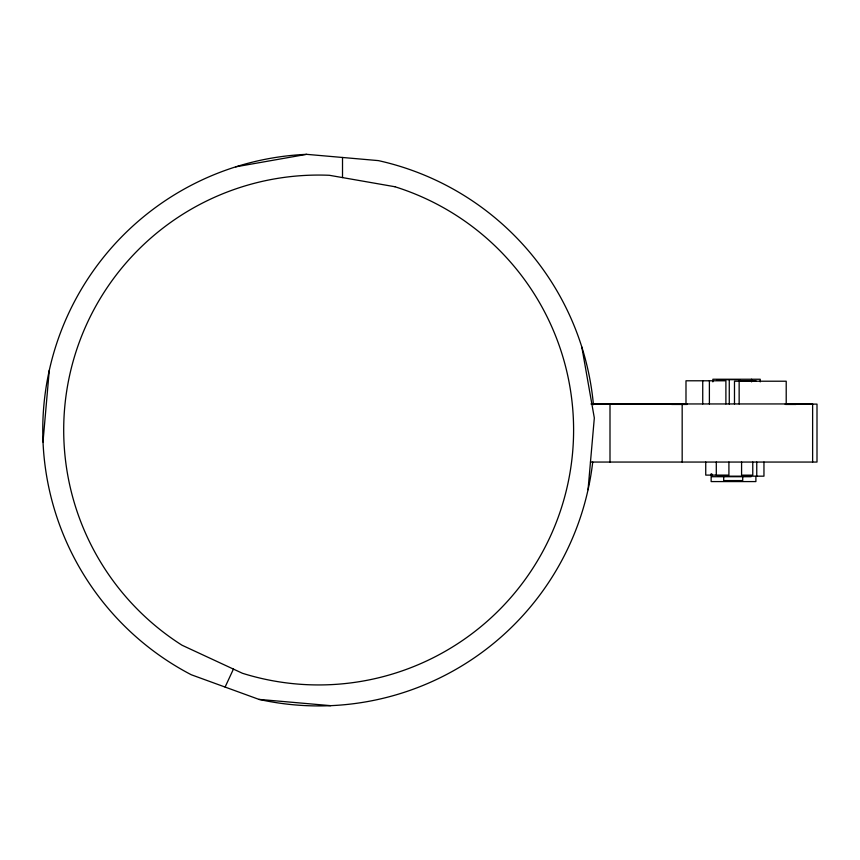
<?xml version="1.0" encoding="UTF-8"?>
<svg xmlns="http://www.w3.org/2000/svg" width="860" height="860" viewBox="0 0 860 860"><rect width="100%" height="100%" fill="white"/><g stroke="black" fill="none" stroke-linecap="round" stroke-linejoin="round"><path stroke-width="1.29" d="M43 442.029L49.278 370.273M588.046 489.727L594.324 417.971L581.822 347.031M225.094 687.065L233.436 669.091M235.694 166.84L306.633 154.338L378.389 160.616A275.931 275.931 0 0 1 593.432 404.705M716.649 379.69L739.826 379.69M738.697 380.958L756.069 380.958M687.215 404.114L590.971 403.963L812.625 403.942L812.625 462.056M785.137 404.114L817 404.114L817 462.056L590.465 462.056M671.95 404.318L686.85 404.318M785.513 404.318L800.853 404.318M671.617 404.447L687.065 404.447M785.556 404.447L796.005 404.447M717.562 476.171L763.959 476.171L763.959 462.056M751.135 476.709L711.951 476.709L711.951 474.043M306.633 154.338A275.931 275.931 0 0 0 191.253 674.745L258.935 699.384L330.692 705.662M786.212 403.942L786.212 381.216L734.483 381.216L734.483 403.942M760.229 381.883L760.229 379.238L712.875 379.238L712.875 381.883M756.757 462.056L756.757 476.171M755.897 476.375L755.897 481.579L711.145 481.579L711.145 473.763M752.769 462.056L752.769 475.161L741.578 475.161L741.578 462.056M751.608 379.238L751.608 381.883M742.717 476.612L742.717 480.579L723.701 480.579L723.701 476.612M739.149 381.216L739.149 403.942M729.269 379.69L729.269 404.006M728.914 462.056L728.914 475.107L705.737 475.107L705.737 462.056M725.894 403.942L725.894 380.786L685.99 380.786L685.99 403.942M716.294 462.056L716.294 475.107M709.392 380.786L709.392 403.942M702.738 380.786L702.738 403.942M682.173 403.942L682.173 462.056M609.998 403.942L609.998 462.056M342.517 157.477L342.517 177.59M592.723 462.078A275.931 275.931 0 0 1 258.935 699.384M394.923 186.738L329.369 175.29A254.925 254.925 0 0 0 182.041 645.236L242.402 673.262A254.925 254.925 0 0 0 561.924 506.26A254.925 254.925 0 0 0 394.923 186.738"/></g></svg>
